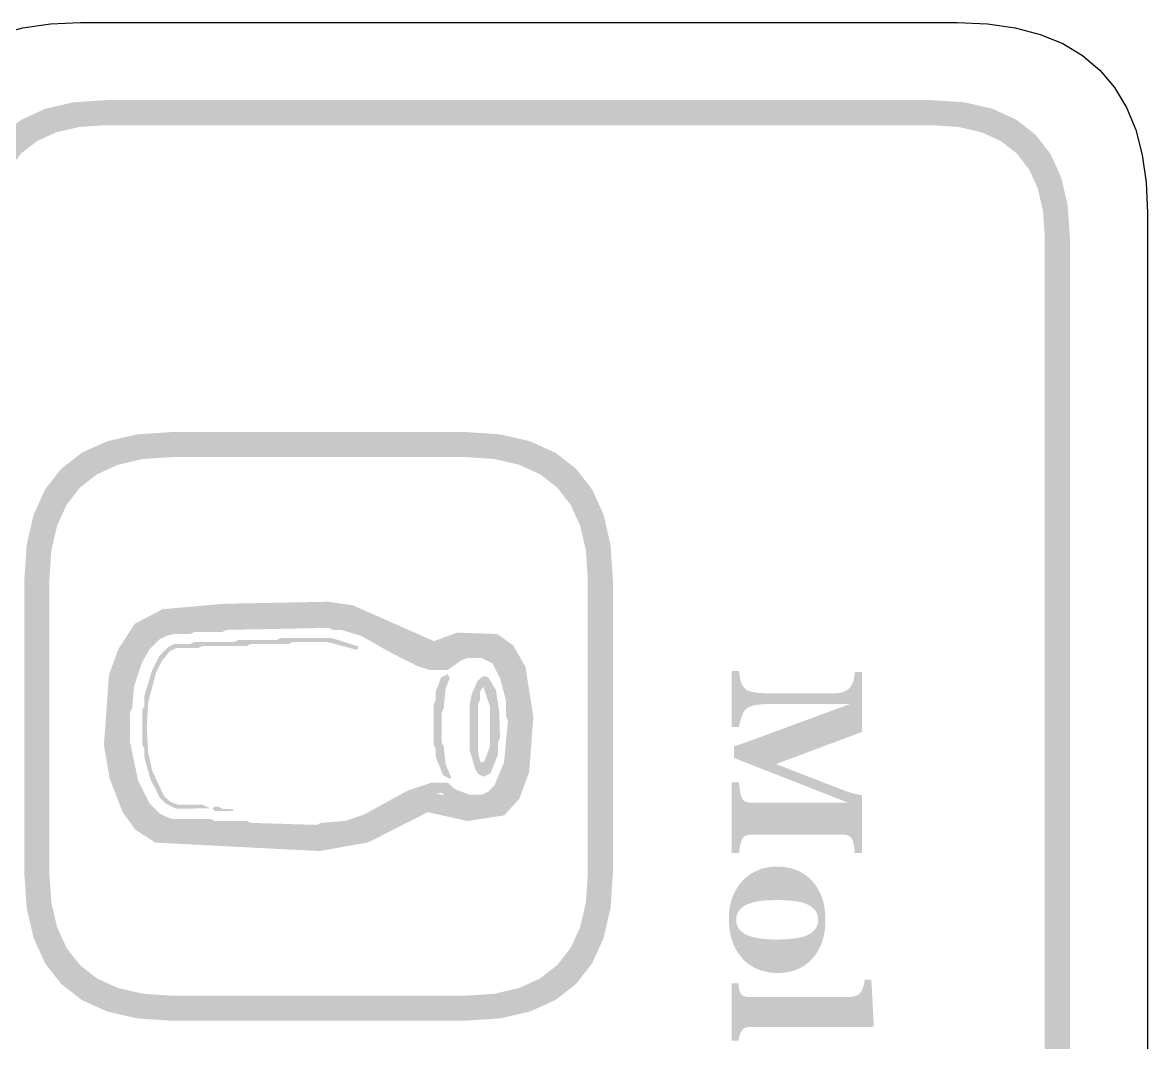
# Model space of a CAD drawing. Header units: millimetres. Extents: x 6 to 441, y 6 to 299.
# Drawn here: x 215.07 to 233.04, y 110.75 to 127.04 of the extents above; entities that cross this region are included whole.
import ezdxf

# ---------------------------------------------------------------- set-up
doc = ezdxf.new("R2010")
doc.units = ezdxf.units.MM
doc.layers.add('CUT', color=1, linetype='Continuous')
doc.layers.add('RASTER', color=7, linetype='Continuous')

msp = doc.modelspace()

# ---------------------------------------------------------------- hatches: boundary and pattern name
at = {"layer": 'RASTER'}
h = msp.add_hatch(color=7, dxfattribs=at)
h.paths.add_polyline_path([(229.6, 125.8), (230.116, 125.766), (230.563, 125.663), (230.941, 125.491), (231.25, 125.25), (231.491, 124.941), (231.663, 124.563), (231.766, 124.116), (231.8, 123.6), (231.8, 66.4), (231.766, 65.884), (231.663, 65.438), (231.491, 65.059), (231.25, 64.75), (230.941, 64.509), (230.563, 64.338), (230.116, 64.234), (229.6, 64.2), (216.4, 64.2), (215.884, 64.234), (215.438, 64.337), (215.059, 64.509), (214.75, 64.75), (214.509, 65.059), (214.337, 65.438), (214.234, 65.884), (214.2, 66.4), (214.2, 123.6), (214.234, 124.116), (214.337, 124.563), (214.509, 124.941), (214.75, 125.25), (215.059, 125.491), (215.438, 125.663), (215.884, 125.766), (216.4, 125.8)])
h.paths.add_polyline_path([(229.6, 125.4), (216.4, 125.4), (215.978, 125.372), (215.613, 125.288), (215.303, 125.147), (215.05, 124.95), (214.853, 124.697), (214.712, 124.387), (214.628, 124.022), (214.6, 123.6), (214.6, 66.4), (214.628, 65.978), (214.712, 65.613), (214.853, 65.303), (215.05, 65.05), (215.303, 64.853), (215.613, 64.712), (215.978, 64.628), (216.4, 64.6), (229.6, 64.6), (230.022, 64.628), (230.388, 64.712), (230.697, 64.853), (230.95, 65.05), (231.147, 65.303), (231.288, 65.613), (231.372, 65.978), (231.4, 66.4), (231.4, 123.6), (231.372, 124.022), (231.288, 124.387), (231.147, 124.697), (230.95, 124.95), (230.697, 125.147), (230.388, 125.288), (230.022, 125.372), (229.6, 125.4)], flags=0)
h = msp.add_hatch(color=7, dxfattribs=at)
h.paths.add_polyline_path([(222.15, 120.5), (222.701, 120.463), (223.178, 120.353), (223.582, 120.17), (223.913, 119.913), (224.17, 119.582), (224.353, 119.178), (224.463, 118.701), (224.5, 118.15), (224.5, 113.45), (224.463, 112.899), (224.353, 112.422), (224.17, 112.018), (223.913, 111.687), (223.582, 111.43), (223.178, 111.247), (222.701, 111.137), (222.15, 111.1), (217.45, 111.1), (216.899, 111.137), (216.422, 111.247), (216.018, 111.43), (215.687, 111.688), (215.43, 112.018), (215.247, 112.422), (215.137, 112.899), (215.1, 113.45), (215.1, 118.15), (215.137, 118.701), (215.247, 119.178), (215.43, 119.582), (215.688, 119.913), (216.018, 120.17), (216.422, 120.353), (216.899, 120.463), (217.45, 120.5)])
h.paths.add_polyline_path([(222.15, 120.1), (217.45, 120.1), (216.993, 120.07), (216.597, 119.978), (216.262, 119.826), (215.988, 119.613), (215.774, 119.338), (215.622, 119.003), (215.53, 118.607), (215.5, 118.15), (215.5, 113.45), (215.53, 112.993), (215.622, 112.597), (215.774, 112.262), (215.988, 111.988), (216.262, 111.774), (216.597, 111.622), (216.993, 111.53), (217.45, 111.5), (222.15, 111.5), (222.607, 111.53), (223.003, 111.622), (223.338, 111.774), (223.612, 111.988), (223.826, 112.262), (223.978, 112.597), (224.07, 112.993), (224.1, 113.45), (224.1, 118.15), (224.07, 118.607), (223.978, 119.003), (223.826, 119.338), (223.613, 119.612), (223.338, 119.826), (223.003, 119.978), (222.607, 120.07), (222.15, 120.1)], flags=0)
h = msp.add_hatch(color=7, dxfattribs=at)
h.paths.add_polyline_path([(223.23, 115.954), (223.163, 115.072), (223.007, 114.646), (222.765, 114.379), (222.178, 114.289), (221.543, 114.43), (220.594, 113.948), (219.817, 113.809), (217.191, 113.944), (216.876, 114.147), (216.67, 114.429), (216.46, 114.974), (216.371, 115.503), (216.451, 116.624), (216.603, 117.038), (216.864, 117.438), (217.308, 117.671), (218.289, 117.758), (219.945, 117.79), (220.346, 117.734), (221.643, 117.161), (222.009, 117.297), (222.655, 117.275), (222.909, 117.091), (223.104, 116.75)])
h.paths.add_polyline_path([(222.908, 115.941), (222.797, 116.642), (222.665, 116.872), (222.546, 116.958), (222.062, 116.975), (221.632, 116.815), (220.257, 117.424), (219.926, 117.47), (218.307, 117.438), (217.4, 117.358), (217.086, 117.193), (216.891, 116.893), (216.767, 116.556), (216.693, 115.519), (216.771, 115.059), (216.953, 114.583), (217.1, 114.384), (217.292, 114.259), (219.797, 114.131), (220.491, 114.255), (221.501, 114.768), (222.189, 114.614), (222.604, 114.678), (222.728, 114.815), (222.847, 115.141), (222.908, 115.941)], flags=0)
h = msp.add_hatch(color=7, dxfattribs=at)
h.paths.add_polyline_path([(222.976, 116.144), (222.986, 115.479), (222.954, 115.415), (222.954, 115.286), (222.858, 114.933), (222.739, 114.699), (222.674, 114.634), (222.504, 114.548), (222.28, 114.516), (222.215, 114.548), (222.055, 114.548), (221.885, 114.634), (221.766, 114.74), (221.509, 114.708), (221.114, 114.525), (220.449, 114.162), (220, 114.066), (218.972, 114.066), (218.908, 114.098), (218.234, 114.098), (218.17, 114.13), (217.495, 114.13), (217.335, 114.162), (217.165, 114.249), (216.94, 114.474), (216.725, 114.933), (216.628, 115.35), (216.628, 115.575), (216.596, 115.639), (216.596, 115.961), (216.628, 116.025), (216.66, 116.442), (216.757, 116.763), (216.94, 117.126), (217.132, 117.319), (217.303, 117.405), (217.559, 117.47), (218.523, 117.502), (218.587, 117.534), (220.096, 117.534), (220.546, 117.405), (221.445, 116.924), (221.669, 116.86), (221.788, 116.869), (221.885, 116.966), (222.055, 117.052), (222.408, 117.084), (222.674, 116.966), (222.771, 116.837), (222.922, 116.474)])
h.paths.add_polyline_path([(222.825, 115.896), (222.793, 115.961), (222.793, 116.217), (222.697, 116.571), (222.578, 116.805), (222.408, 116.892), (222.183, 116.892), (222.087, 116.86), (221.862, 116.699), (221.573, 116.699), (221.38, 116.763), (220.973, 116.966), (220.481, 117.245), (220.16, 117.341), (220.032, 117.341), (219.968, 117.373), (218.33, 117.341), (218.266, 117.309), (217.816, 117.309), (217.752, 117.277), (217.495, 117.277), (217.367, 117.245), (217.261, 117.19), (217.1, 117.03), (216.982, 116.827), (216.853, 116.442), (216.821, 116.089), (216.789, 116.025), (216.789, 115.543), (216.917, 114.933), (217.1, 114.57), (217.261, 114.41), (217.367, 114.355), (217.463, 114.323), (218.073, 114.323), (218.137, 114.291), (218.651, 114.291), (218.715, 114.259), (219.775, 114.227), (219.839, 114.259), (220.225, 114.291), (220.514, 114.387), (221.22, 114.773), (221.605, 114.901), (221.862, 114.901), (221.981, 114.795), (222.215, 114.708), (222.408, 114.708), (222.514, 114.763), (222.61, 114.859), (222.761, 115.222)], flags=0)
h.paths.add_polyline_path([(222.687, 116.015), (222.697, 115.607), (222.665, 115.543), (222.665, 115.35), (222.546, 115.052), (222.44, 114.997), (222.353, 115.039), (222.302, 115.116), (222.215, 115.415), (222.215, 116.153), (222.247, 116.314), (222.334, 116.516), (222.398, 116.58), (222.44, 116.603), (222.514, 116.58), (222.633, 116.378)], flags=0)
h.paths.add_polyline_path([(222.536, 116.121), (222.43, 116.433), (222.376, 116.346), (222.376, 116.217), (222.344, 116.153), (222.344, 115.415), (222.376, 115.254), (222.408, 115.222), (222.45, 115.245), (222.536, 115.479)], flags=0)
h.paths.add_polyline_path([(221.917, 114.988), (221.894, 114.965), (221.788, 115.02), (221.669, 115.318), (221.669, 115.447), (221.637, 115.511), (221.637, 116.153), (221.669, 116.217), (221.669, 116.346), (221.756, 116.58), (221.862, 116.635), (221.894, 116.571), (221.83, 116.41), (221.798, 116.089), (221.766, 116.025), (221.766, 115.543), (221.798, 115.479), (221.83, 115.19)], flags=0)
h.paths.add_polyline_path([(220.44, 117.075), (220.417, 117.02), (219.936, 117.149), (219.39, 117.149), (219.325, 117.116), (218.715, 117.116), (218.651, 117.084), (217.945, 117.084), (217.881, 117.052), (217.527, 117.052), (217.421, 116.998), (217.293, 116.837), (217.206, 116.667), (217.078, 116.185), (217.055, 115.79), (217.078, 115.383), (217.142, 115.094), (217.325, 114.699), (217.421, 114.602), (217.559, 114.548), (217.945, 114.548), (218.064, 114.493), (217.527, 114.484), (217.357, 114.57), (217.261, 114.667), (217.11, 114.965), (217.014, 115.318), (217.014, 115.447), (216.982, 115.511), (216.982, 116.057), (217.014, 116.121), (217.014, 116.282), (217.142, 116.699), (217.261, 116.933), (217.389, 117.062), (217.495, 117.116), (217.752, 117.116), (217.816, 117.149), (218.459, 117.149), (218.523, 117.181), (219.133, 117.181), (219.197, 117.213), (220, 117.213)], flags=0)
h.paths.add_polyline_path([(218.449, 114.474), (218.426, 114.451), (218.137, 114.451), (218.105, 114.484), (218.137, 114.516), (218.202, 114.516), (218.266, 114.484)], flags=0)
for points in [[(226.4, 113.777), (226.4, 114.904), (226.514, 114.904), (226.515, 114.891), (226.517, 114.877), (226.518, 114.863), (226.52, 114.848), (226.522, 114.832), (226.524, 114.816), (226.526, 114.799), (226.529, 114.781), (226.531, 114.764), (226.534, 114.748), (226.537, 114.733), (226.54, 114.72), (226.542, 114.709), (226.545, 114.698), (226.548, 114.69), (226.551, 114.682), (226.557, 114.669), (226.563, 114.657), (226.57, 114.646), (226.577, 114.636), (226.585, 114.627), (226.593, 114.618), (226.602, 114.611), (226.611, 114.605), (226.621, 114.599), (226.631, 114.594), (226.642, 114.59), (226.654, 114.587), (226.667, 114.585), (226.68, 114.583), (226.693, 114.582), (226.708, 114.581), (228.26, 114.581), (226.434, 115.296), (226.434, 115.481), (226.447, 115.485), (226.464, 115.49), (226.483, 115.496), (226.506, 115.504), (226.531, 115.512), (226.56, 115.522), (226.591, 115.534), (226.626, 115.546), (226.661, 115.559), (226.694, 115.571), (226.725, 115.582), (226.755, 115.593), (226.783, 115.603), (226.809, 115.613), (226.833, 115.622), (226.856, 115.63), (228.284, 116.156), (227.02, 116.156), (226.976, 116.156), (226.934, 116.154), (226.896, 116.153), (226.86, 116.15), (226.827, 116.147), (226.796, 116.142), (226.768, 116.138), (226.744, 116.132), (226.721, 116.125), (226.699, 116.118), (226.68, 116.109), (226.662, 116.1), (226.645, 116.09), (226.63, 116.079), (226.617, 116.067), (226.605, 116.053), (226.597, 116.043), (226.59, 116.032), (226.582, 116.018), (226.575, 116.002), (226.568, 115.985), (226.561, 115.966), (226.553, 115.945), (226.546, 115.922), (226.54, 115.9), (226.534, 115.879), (226.529, 115.859), (226.525, 115.842), (226.521, 115.826), (226.518, 115.812), (226.516, 115.8), (226.514, 115.79), (226.4, 115.79), (226.4, 116.683), (226.514, 116.683), (226.516, 116.673), (226.517, 116.662), (226.519, 116.649), (226.521, 116.635), (226.524, 116.62), (226.527, 116.602), (226.53, 116.584), (226.534, 116.564), (226.538, 116.544), (226.543, 116.524), (226.549, 116.506), (226.555, 116.489), (226.562, 116.472), (226.57, 116.457), (226.578, 116.442), (226.588, 116.428), (226.599, 116.414), (226.612, 116.402), (226.626, 116.39), (226.643, 116.379), (226.661, 116.37), (226.681, 116.362), (226.702, 116.355), (226.726, 116.349), (226.752, 116.345), (226.78, 116.34), (226.811, 116.337), (226.844, 116.334), (226.88, 116.332), (226.919, 116.33), (226.96, 116.329), (227.004, 116.329), (228.033, 116.329), (228.056, 116.329), (228.078, 116.33), (228.099, 116.332), (228.119, 116.335), (228.138, 116.338), (228.156, 116.342), (228.173, 116.347), (228.189, 116.352), (228.204, 116.359), (228.219, 116.365), (228.232, 116.373), (228.245, 116.382), (228.257, 116.391), (228.268, 116.401), (228.279, 116.411), (228.288, 116.423), (228.299, 116.437), (228.309, 116.452), (228.318, 116.467), (228.326, 116.482), (228.332, 116.497), (228.338, 116.512), (228.343, 116.527), (228.347, 116.543), (228.35, 116.558), (228.353, 116.574), (228.355, 116.589), (228.358, 116.605), (228.36, 116.62), (228.362, 116.636), (228.363, 116.652), (228.364, 116.667), (228.479, 116.667), (228.479, 115.711), (227.106, 115.198), (228.221, 114.766), (228.237, 114.76), (228.253, 114.755), (228.27, 114.75), (228.288, 114.744), (228.307, 114.739), (228.326, 114.734), (228.346, 114.729), (228.367, 114.723), (228.388, 114.719), (228.406, 114.714), (228.423, 114.711), (228.438, 114.708), (228.451, 114.705), (228.462, 114.703), (228.471, 114.702), (228.479, 114.701), (228.479, 113.78), (228.364, 113.78), (228.364, 113.792), (228.363, 113.804), (228.361, 113.816), (228.36, 113.828), (228.358, 113.84), (228.357, 113.853), (228.355, 113.865), (228.353, 113.878), (228.35, 113.891), (228.348, 113.904), (228.345, 113.916), (228.342, 113.928), (228.339, 113.941), (228.336, 113.953), (228.333, 113.965), (228.329, 113.976), (228.324, 113.99), (228.318, 114.002), (228.312, 114.014), (228.305, 114.024), (228.297, 114.033), (228.288, 114.04), (228.279, 114.047), (228.269, 114.052), (228.259, 114.056), (228.248, 114.06), (228.237, 114.063), (228.226, 114.065), (228.214, 114.067), (228.203, 114.069), (228.191, 114.07), (228.178, 114.07), (226.706, 114.07), (226.693, 114.07), (226.681, 114.069), (226.669, 114.067), (226.658, 114.065), (226.647, 114.063), (226.637, 114.06), (226.627, 114.056), (226.618, 114.052), (226.609, 114.047), (226.6, 114.04), (226.592, 114.033), (226.584, 114.024), (226.576, 114.014), (226.569, 114.002), (226.562, 113.99), (226.555, 113.976), (226.552, 113.968), (226.549, 113.959), (226.546, 113.949), (226.542, 113.938), (226.539, 113.925), (226.536, 113.911), (226.533, 113.896), (226.53, 113.88), (226.528, 113.864), (226.525, 113.849), (226.523, 113.835), (226.52, 113.821), (226.519, 113.809), (226.517, 113.797), (226.515, 113.787), (226.514, 113.777)], [(226.4, 110.78), (226.4, 111.698), (226.507, 111.698), (226.508, 111.689), (226.508, 111.68), (226.509, 111.67), (226.51, 111.661), (226.511, 111.652), (226.512, 111.643), (226.513, 111.634), (226.514, 111.625), (226.515, 111.616), (226.517, 111.607), (226.518, 111.599), (226.52, 111.591), (226.522, 111.583), (226.524, 111.575), (226.526, 111.568), (226.529, 111.561), (226.534, 111.55), (226.539, 111.539), (226.544, 111.53), (226.55, 111.521), (226.557, 111.514), (226.564, 111.507), (226.571, 111.502), (226.579, 111.497), (226.588, 111.493), (226.597, 111.49), (226.607, 111.487), (226.618, 111.484), (226.629, 111.483), (226.641, 111.481), (226.653, 111.48), (226.667, 111.48), (228.29, 111.48), (228.303, 111.481), (228.317, 111.482), (228.33, 111.483), (228.343, 111.486), (228.356, 111.489), (228.369, 111.493), (228.381, 111.498), (228.393, 111.503), (228.404, 111.509), (228.415, 111.515), (228.425, 111.522), (228.435, 111.529), (228.444, 111.537), (228.452, 111.546), (228.459, 111.554), (228.465, 111.564), (228.47, 111.572), (228.475, 111.58), (228.48, 111.59), (228.484, 111.601), (228.489, 111.612), (228.493, 111.625), (228.498, 111.638), (228.502, 111.652), (228.506, 111.667), (228.51, 111.681), (228.513, 111.695), (228.516, 111.708), (228.518, 111.721), (228.52, 111.734), (228.522, 111.746), (228.523, 111.757), (228.629, 111.757), (228.668, 111.02), (228.644, 110.998), (226.686, 110.998), (226.672, 110.998), (226.66, 110.997), (226.648, 110.996), (226.637, 110.994), (226.626, 110.991), (226.616, 110.988), (226.606, 110.984), (226.598, 110.979), (226.59, 110.974), (226.582, 110.968), (226.575, 110.962), (226.568, 110.954), (226.561, 110.946), (226.555, 110.938), (226.55, 110.928), (226.545, 110.918), (226.542, 110.91), (226.539, 110.903), (226.536, 110.895), (226.533, 110.888), (226.53, 110.88), (226.527, 110.872), (226.524, 110.864), (226.522, 110.856), (226.519, 110.848), (226.517, 110.839), (226.515, 110.83), (226.513, 110.821), (226.511, 110.811), (226.509, 110.801), (226.508, 110.791), (226.507, 110.78)]]:
    msp.add_hatch(color=7, dxfattribs=at).paths.add_polyline_path(points)
h = msp.add_hatch(color=7, dxfattribs=at)
h.paths.add_polyline_path([(227.68, 112.084), (227.654, 112.057), (227.627, 112.033), (227.599, 112.01), (227.569, 111.988), (227.538, 111.968), (227.506, 111.95), (227.473, 111.933), (227.439, 111.918), (227.403, 111.905), (227.367, 111.893), (227.33, 111.883), (227.292, 111.875), (227.254, 111.869), (227.214, 111.865), (227.175, 111.862), (227.134, 111.861), (227.094, 111.862), (227.054, 111.865), (227.015, 111.869), (226.976, 111.875), (226.938, 111.883), (226.9, 111.893), (226.863, 111.904), (226.827, 111.917), (226.792, 111.932), (226.757, 111.949), (226.725, 111.967), (226.693, 111.987), (226.663, 112.008), (226.634, 112.031), (226.606, 112.056), (226.58, 112.082), (226.554, 112.112), (226.528, 112.143), (226.505, 112.175), (226.483, 112.209), (226.463, 112.244), (226.444, 112.281), (226.427, 112.319), (226.412, 112.358), (226.398, 112.399), (226.386, 112.441), (226.376, 112.485), (226.368, 112.53), (226.361, 112.577), (226.357, 112.625), (226.354, 112.674), (226.353, 112.725), (226.354, 112.77), (226.356, 112.813), (226.36, 112.855), (226.366, 112.897), (226.373, 112.938), (226.382, 112.977), (226.392, 113.016), (226.404, 113.054), (226.418, 113.091), (226.433, 113.127), (226.45, 113.162), (226.468, 113.196), (226.489, 113.228), (226.51, 113.26), (226.533, 113.291), (226.558, 113.32), (226.583, 113.347), (226.61, 113.373), (226.638, 113.397), (226.668, 113.42), (226.699, 113.441), (226.731, 113.461), (226.765, 113.479), (226.801, 113.496), (226.837, 113.511), (226.875, 113.524), (226.914, 113.535), (226.954, 113.544), (226.994, 113.551), (227.036, 113.556), (227.079, 113.559), (227.124, 113.56), (227.167, 113.559), (227.209, 113.557), (227.25, 113.552), (227.29, 113.546), (227.328, 113.538), (227.365, 113.529), (227.402, 113.517), (227.436, 113.504), (227.47, 113.489), (227.503, 113.472), (227.535, 113.454), (227.566, 113.433), (227.596, 113.411), (227.625, 113.388), (227.653, 113.362), (227.68, 113.335), (227.705, 113.307), (227.729, 113.277), (227.751, 113.246), (227.771, 113.214), (227.79, 113.179), (227.808, 113.144), (227.824, 113.106), (227.839, 113.067), (227.852, 113.027), (227.864, 112.986), (227.874, 112.943), (227.882, 112.899), (227.888, 112.854), (227.892, 112.808), (227.895, 112.761), (227.896, 112.712), (227.895, 112.662), (227.892, 112.613), (227.888, 112.565), (227.882, 112.519), (227.874, 112.475), (227.864, 112.432), (227.852, 112.391), (227.839, 112.351), (227.824, 112.313), (227.808, 112.276), (227.79, 112.24), (227.771, 112.206), (227.751, 112.174), (227.729, 112.142), (227.705, 112.112), (227.68, 112.084)])
h.paths.add_polyline_path([(226.665, 112.459), (226.686, 112.451), (226.708, 112.444), (226.732, 112.437), (226.756, 112.431), (226.781, 112.425), (226.808, 112.42), (226.836, 112.415), (226.864, 112.411), (226.894, 112.408), (226.925, 112.404), (226.958, 112.402), (226.991, 112.4), (227.026, 112.398), (227.062, 112.397), (227.099, 112.396), (227.137, 112.396), (227.163, 112.396), (227.19, 112.397), (227.218, 112.398), (227.247, 112.399), (227.276, 112.401), (227.307, 112.404), (227.339, 112.407), (227.371, 112.41), (227.403, 112.414), (227.434, 112.419), (227.462, 112.423), (227.489, 112.429), (227.514, 112.434), (227.538, 112.441), (227.559, 112.447), (227.579, 112.454), (227.602, 112.464), (227.623, 112.474), (227.643, 112.485), (227.662, 112.496), (227.679, 112.509), (227.695, 112.522), (227.71, 112.537), (227.724, 112.552), (227.737, 112.568), (227.747, 112.585), (227.756, 112.603), (227.764, 112.622), (227.77, 112.642), (227.774, 112.664), (227.776, 112.686), (227.777, 112.709), (227.776, 112.735), (227.773, 112.759), (227.769, 112.781), (227.763, 112.803), (227.755, 112.823), (227.745, 112.842), (227.733, 112.859), (227.72, 112.875), (227.705, 112.891), (227.689, 112.905), (227.672, 112.918), (227.654, 112.931), (227.635, 112.942), (227.615, 112.953), (227.594, 112.963), (227.572, 112.971), (227.551, 112.979), (227.528, 112.986), (227.505, 112.992), (227.481, 112.997), (227.456, 113.002), (227.431, 113.007), (227.404, 113.011), (227.376, 113.014), (227.348, 113.017), (227.32, 113.019), (227.291, 113.021), (227.262, 113.023), (227.233, 113.024), (227.203, 113.025), (227.173, 113.025), (227.143, 113.026), (227.104, 113.025), (227.066, 113.025), (227.031, 113.024), (226.997, 113.023), (226.965, 113.022), (226.934, 113.02), (226.905, 113.018), (226.878, 113.015), (226.852, 113.012), (226.826, 113.008), (226.8, 113.004), (226.773, 112.998), (226.747, 112.991), (226.721, 112.984), (226.694, 112.975), (226.668, 112.966), (226.646, 112.957), (226.625, 112.947), (226.605, 112.936), (226.587, 112.925), (226.569, 112.912), (226.553, 112.899), (226.538, 112.884), (226.525, 112.869), (226.512, 112.853), (226.501, 112.835), (226.492, 112.817), (226.485, 112.797), (226.479, 112.777), (226.475, 112.755), (226.473, 112.733), (226.472, 112.709), (226.473, 112.688), (226.475, 112.667), (226.479, 112.647), (226.484, 112.628), (226.491, 112.609), (226.499, 112.591), (226.509, 112.574), (226.521, 112.558), (226.534, 112.543), (226.548, 112.529), (226.564, 112.515), (226.581, 112.502), (226.6, 112.49), (226.62, 112.479), (226.642, 112.468), (226.665, 112.459)], flags=0)

# ---------------------------------------------------------------- linework, layer by layer
at = {"layer": 'CUT'}
msp.add_lwpolyline([(214.675, 126.851), (215.075, 126.956), (215.517, 127.019), (215.999, 127.04), (230.001, 127.04), (230.483, 127.019), (230.925, 126.956), (231.325, 126.851), (231.685, 126.703), (232.003, 126.512), (232.278, 126.278), (232.512, 126.003), (232.703, 125.685), (232.851, 125.325), (232.956, 124.925), (233.019, 124.483), (233.04, 124.001), (233.04, 65.999)], dxfattribs=at)

doc.saveas('drawing.dxf')
